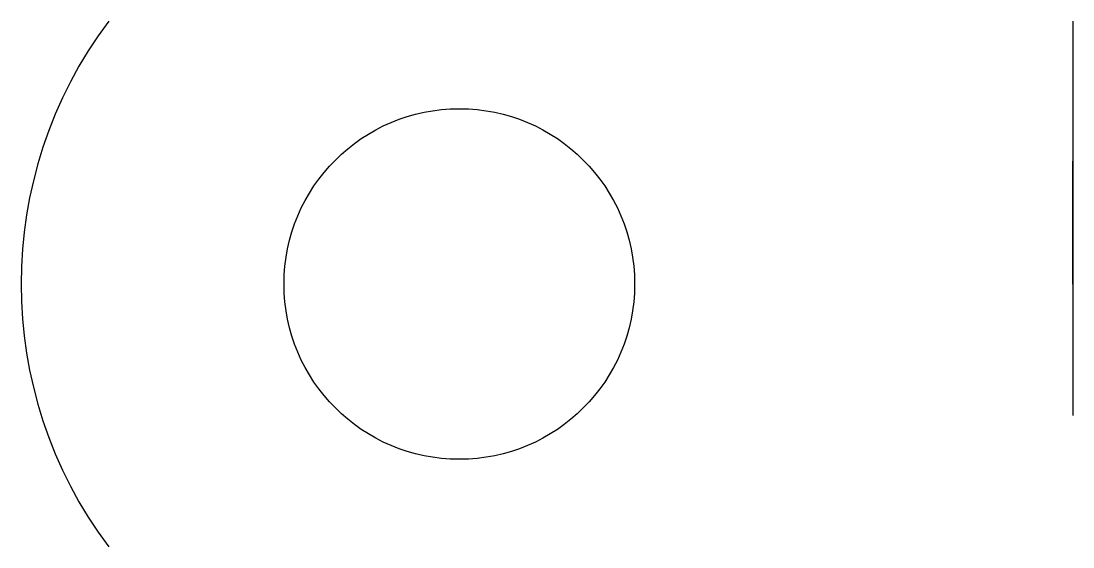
# Model space of a CAD drawing. Header units: inches. Extents: x 0 to 6, y 4.5 to 7.5.
import ezdxf

# ---------------------------------------------------------------- set-up
doc = ezdxf.new("R2010")
doc.units = ezdxf.units.IN
doc.header["$MEASUREMENT"] = 0

msp = doc.modelspace()

# ---------------------------------------------------------------- linework, layer by layer
for p, q in [((6, 7.5, 2), (6, 6, 2)), ((6, 6, 2), (6, 6.7, 2)), ((6, 6, 2), (6, 5.25, 2))]:
    msp.add_line(p, q)
msp.add_circle((2.5, 6, 1.5), 1)
msp.add_arc((2.5, 6), 2.5, 143.1301, 216.8699)

doc.saveas('drawing.dxf')
